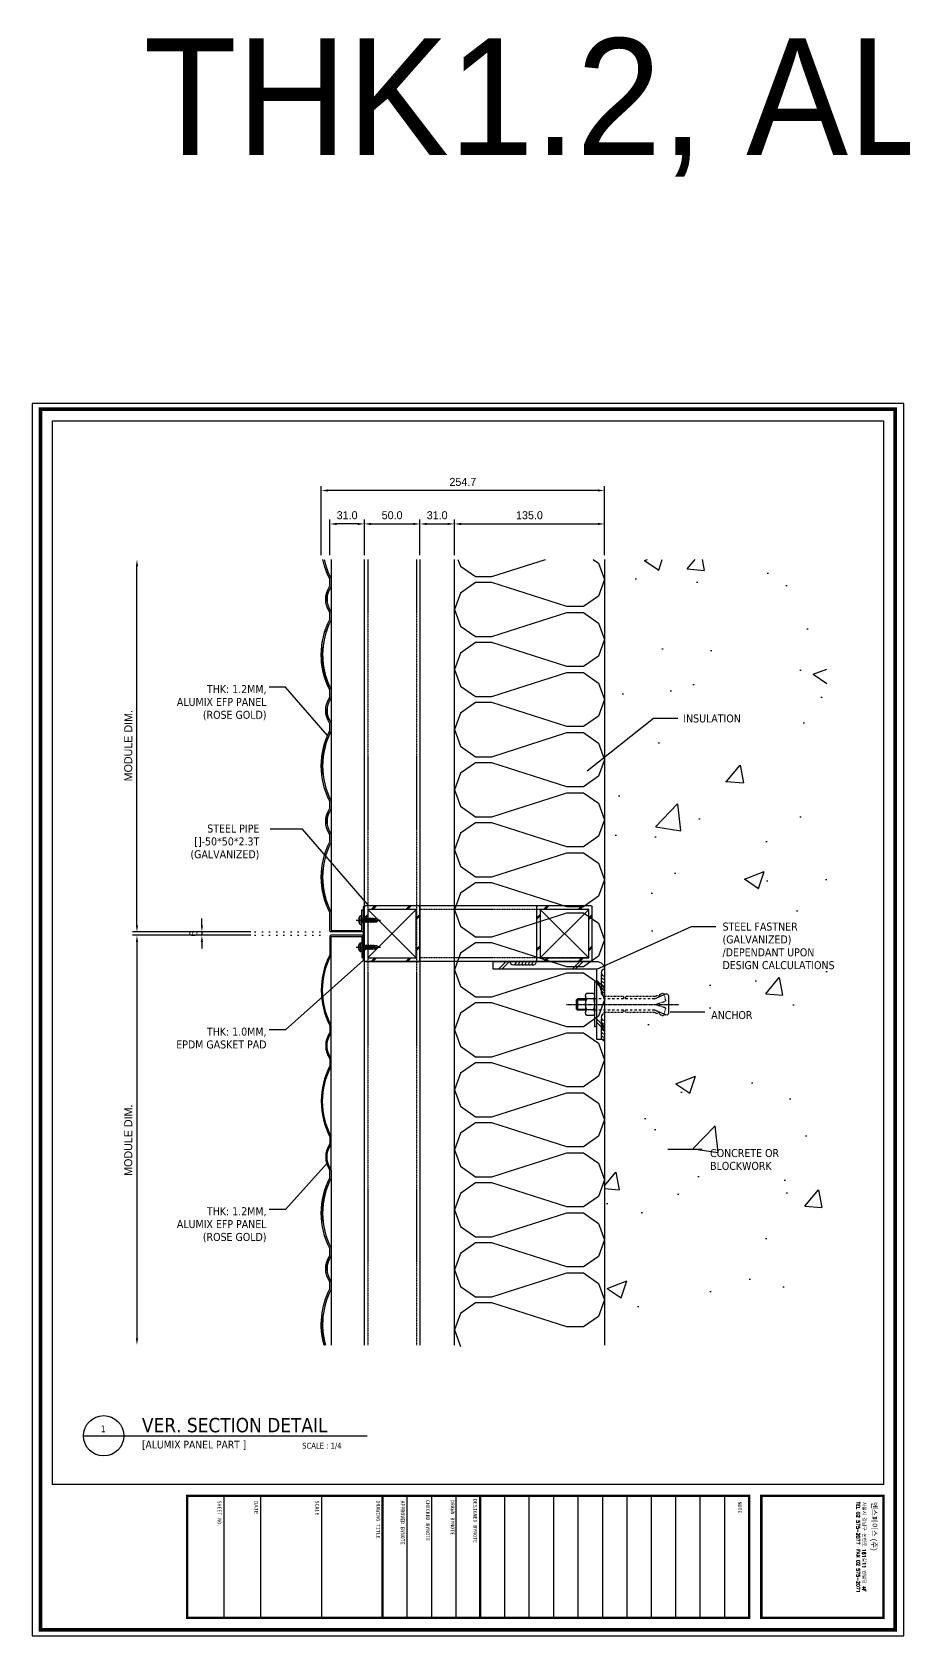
# Model space of a CAD drawing. Header units: millimetres. Extents: x 4333 to 8993, y 2009 to 3452.
# Drawn here: x 4333 to 5118, y 2009 to 3452 of the extents above; entities that cross this region are included whole.
import ezdxf
from ezdxf.enums import TextEntityAlignment as Align

# ---------------------------------------------------------------- set-up
doc = ezdxf.new("R2010")
doc.units = ezdxf.units.MM
for name, pattern in [('A2', [8, 2, -2, 2, -2]), ('C2', [1.125, 0.75, -0.125, 0.125, -0.125]), ('CENTER', [7.75, 7.25, -0.25, 0, -0.25]), ('DOT', [6.35, 0, -6.35]), ('HIDDEN', [0.375, 0.25, -0.125]), ('HIDDEN2', [1, 0.5, -0.5])]:
    doc.linetypes.add(name, pattern=pattern)
for name, color, linetype in [('4', 4, 'Continuous'), ('BRACKET', 7, 'Continuous'), ('Components', 7, 'Continuous'), ('DIM', 7, 'Continuous'), ('HAT', 5, 'Continuous'), ('Hatch', 9, 'Continuous'), ('nt', 34, 'Continuous'), ('REV01', 9, 'Continuous'), ('ST_L PIPE', 2, 'Continuous'), ('SYM', 7, 'Continuous'), ('T-DN', 3, 'Continuous'), ('TE 07', 7, 'Continuous'), ('TEXT', 2, 'Continuous'), ('TITLE_TEXT', 7, 'Continuous'), ('Welding', 1, 'Continuous'), ('x-sec$0$A-CON', 2, 'Continuous'), ('x-sec$0$INS', 251, 'Continuous')]:
    doc.layers.add(name, color=color, linetype=linetype)
doc.styles.add('Expo M', font='Expo M.ttf')
doc.styles.add('HGTXT', font='romans.shx', dxfattribs={"bigfont": 'whgtxt.shx'})
doc.styles.add('HY울릉도M', font='')
doc.styles.get('HY울릉도M').set_extended_font_data('HY울릉도M')
doc.dimstyles.new('DS2', dxfattribs={"dimscale": 2, "dimtxt": 1.8, "dimasz": 1.5, "dimexe": 1, "dimexo": 1, "dimgap": 0.5, "dimtad": 1, "dimtoh": 1, "dimdec": 1, "dimzin": 1, "dimdsep": 46, "dimtxsty": 'Expo M', "dimcen": 2, "dimadec": 1, "dimazin": 0, "dimtfac": 1, "dimtdec": 4, "dimtix": 1, "dimtmove": 1, "dimatfit": 3, "dimfxl": 1, "dimtolj": 1, "dimtzin": 1, "dimarcsym": 0})
doc.dimstyles.new('알루이엔씨4', dxfattribs={"dimscale": 4, "dimtxt": 1.8, "dimasz": 1.5, "dimexe": 1, "dimexo": 1, "dimgap": 1, "dimtad": 1, "dimtoh": 1, "dimdec": 1, "dimzin": 1, "dimdsep": 46, "dimtxsty": 'Expo M', "dimcen": 2, "dimclrd": 1, "dimclre": 1, "dimadec": 1, "dimazin": 0, "dimtfac": 1, "dimtdec": 1, "dimtix": 1, "dimtmove": 1, "dimatfit": 3, "dimfxl": 1, "dimtolj": 1, "dimtzin": 1, "dimarcsym": 0})
pattern_1 = [(315, (-12612.3966, 4250.8269), (0.67351921, 0.67351921), [])]

# ---------------------------------------------------------------- blocks, each defined once
blk = doc.blocks.new('AL-TEMPLATE')
at = {"color": 9}
for p, q in [((2716.8, 1393), (2800, 1393)), ((2716.8, 1376.3), (2800, 1376.3)), ((2716.8, 1359.7), (2800, 1359.7)), ((2716.8, 1343), (2800, 1343)), ((2716.8, 1326.4), (2800, 1326.4)), ((2716.8, 1309.8), (2800, 1309.8)), ((2716.8, 1293.1), (2800, 1293.1)), ((2716.8, 1276.5), (2800, 1276.5)), ((2716.8, 1259.8), (2800, 1259.8)), ((2716.8, 1243.2), (2800, 1243.2)), ((2716.8, 1209.9), (2800, 1209.9)), ((2716.8, 1193.3), (2800, 1193.3)), ((2716.8, 1176.6), (2800, 1176.6)), ((2716.8, 1118.4), (2800, 1118.4)), ((2716.8, 1076.8), (2800, 1076.8)), ((2716.8, 1051.8), (2800, 1051.8))]:
    blk.add_line(p, q, dxfattribs=at)
for points, const_width in [([(1976.3, 1509.4), (2808.3, 1509.4), (2808.3, 927), (1976.3, 927)], 2.5), ([(2716.8, 1501.3), (2800, 1501.3), (2800, 1418.1), (2716.8, 1418.1)], 1.66), ([(2716.8, 1409.8), (2800, 1409.8), (2800, 1026.9), (2716.8, 1026.9)], 1.66)]:
    blk.add_lwpolyline(points, close=True, dxfattribs=dict(at, const_width=const_width))
at = {"color": 9, "const_width": 1.66}
for points in [[(2716.8, 1226.6), (2800, 1226.6)], [(2716.8, 1160), (2800, 1160)]]:
    blk.add_lwpolyline(points, dxfattribs=at)
at = {"layer": 'nt', "color": 254, "linetype": 'Continuous', "ltscale": 2}
blk.add_lwpolyline([(1972.3, 1515.2), (1972.3, 921.2), (2812.3, 921.2), (2812.3, 1515.2)], close=True, dxfattribs=at)
at = {"layer": 'TE 07'}
blk.add_lwpolyline([(1984.1, 1501.3), (2709.1, 1501.3), (2709.1, 935.2), (1984.1, 935.2)], close=True, dxfattribs=at)
at = {"color": 7, "insert": (2720.9, 1489.2), "char_height": 2.349, "attachment_point": 1, "style": 'HGTXT'}
blk.add_mtext('서울시 강남구 논현로 161길11 엔빌딩 4F\\PTEL 02 575-2077  FAX 02 575-2071', dxfattribs=at)
at = {"color": 150, "insert": (2721.1, 1496.9), "char_height": 3.67, "attachment_point": 1, "style": 'HGTXT'}
blk.add_mtext('{\\fExpo M|b0|i0|c129|p18;엔스페이스 (주)}', dxfattribs=at)
at = {"color": 9, "width": 438.968, "attachment_point": 1}
for s, insert, char_height in [('NOTE', (2720.8, 1404.7), 2.56), ('DESIGNED BYNOTE', (2719, 1224.4), 2.556), ('DRAWN BYNOTE', (2719.6, 1209), 2.556), ('CHECKED BYNOTE', (2719.6, 1192.2), 2.556), ('APPROVED BYNOTE', (2720.1, 1175), 2.556), ('DRAWING TITLE', (2720.1, 1158.4), 2.556), ('SCALE', (2720.1, 1116.8), 2.56), ('{\\fﾱﾼﾸﾲ|b0|i0|c129|p49;DATE}', (2720.1, 1075.2), 2.556), ('SHEET NO.', (2720.1, 1050.2), 2.56)]:
    blk.add_mtext(s, dxfattribs=dict(at, insert=insert, char_height=char_height))
blk = doc.blocks.new('A$C5B8479A7')
at = {"layer": 'Hatch'}
for p, q in [((-58.5, -29.7), (-14.9, 13.9)), ((-58.5, 13.9), (-14.9, -29.7))]:
    blk.add_line(p, q, dxfattribs=at)
at = {"layer": 'ST_L PIPE'}
for p, q in [((-61.7, -31.9), (-61.7, 16.1)), ((-60.7, 17.1), (-12.7, 17.1)), ((-11.7, 16.1), (-11.7, -31.9)), ((-12.7, -32.9), (-60.7, -32.9))]:
    blk.add_line(p, q, dxfattribs=at)
at = {"layer": 'ST_L PIPE', "color": 1}
for p, q in [((-52.2, 13.9), (-49, 17.1)), ((-50.8, 13.9), (-47.6, 17.1)), ((-24, 13.9), (-20.8, 17.1)), ((-22.6, 13.9), (-19.4, 17.1)), ((-61.7, 6), (-58.5, 9.2)), ((-61.7, 4.6), (-58.5, 7.8)), ((-61.7, -25.2), (-58.5, -22)), ((-61.7, -26.6), (-58.5, -23.4)), ((-52.2, -32.9), (-49, -29.7)), ((-50.8, -32.9), (-47.6, -29.7)), ((-24, -32.9), (-20.8, -29.7)), ((-22.6, -32.9), (-19.4, -29.7))]:
    blk.add_line(p, q, dxfattribs=at)
at = {"layer": 'ST_L PIPE'}
blk.add_lwpolyline([(-14.9, -29.7), (-58.5, -29.7), (-58.5, 13.9), (-14.9, 13.9)], close=True, dxfattribs=at)
for centre, start, end in [((-60.7, 16.1), 90, 180), ((-12.7, 16.1), 0, 90), ((-60.7, -31.9), 180, 270), ((-12.7, -31.9), 270, 0)]:
    blk.add_arc(centre, 1, start, end, dxfattribs=at)
at = {"layer": 'Welding'}
for p, q in [((-14.9, 6), (-11.7, 9.2)), ((-14.9, 4.6), (-11.7, 7.8)), ((-14.9, -25.2), (-11.7, -22)), ((-14.9, -26.6), (-11.7, -23.4))]:
    blk.add_line(p, q, dxfattribs=at)
blk = doc.blocks.new('A$C0843732F')
at = {"layer": 'Welding'}
for centre, start in [((0, -3), 90), ((0, -6), 150), ((0, -9), 150), ((0, -12), 150), ((0, -15), 150), ((0, -18), 150), ((0, -21), 150)]:
    blk.add_arc(centre, 3, start, 270, dxfattribs=at)
blk = doc.blocks.new('set anchor')
at = {"color": 1, "linetype": 'C2'}
blk.add_line((0, -27.2), (0, 74.1), dxfattribs=at)
at = {"color": 2, "linetype": 'HIDDEN2'}
for p, q in [((-8.9, 56.5), (-10.1, 59.4)), ((-3.7, 61.8), (-9.5, 60.5)), ((0, 52.8), (-2.7, 61.3)), ((0, 52.8), (2.7, 61.3)), ((9.5, 60.5), (3.7, 61.8)), ((8.9, 56.5), (10.1, 59.4)), ((-8.9, 56.5), (-8, 56.8)), ((-8.2, 54.8), (-7.3, 55.2)), ((-7.1, 52), (-8.2, 54.8)), ((-7.3, 55.2), (-8, 56.8)), ((-7.1, 25.8), (-7.1, 52)), ((7.1, 52), (8.2, 54.8)), ((7.1, 52), (7.1, 25.8)), ((7.3, 55.2), (8, 56.8)), ((8.2, 54.8), (7.3, 55.2)), ((8.9, 56.5), (8, 56.8)), ((-7.1, 25.8), (-5.8, 25.8)), ((-7.1, 6), (-7.1, 24.2)), ((-7.1, 24.2), (-5.8, 24.2)), ((-5.8, 24.2), (-5.8, 25.8)), ((7.1, 25.8), (5.8, 25.8)), ((5.8, 24.2), (5.8, 25.8)), ((7.1, 24.2), (5.8, 24.2)), ((7.1, 24.2), (7.1, 6))]:
    blk.add_line(p, q, dxfattribs=at)
at = {"color": 3}
for p, q in [((-5, 52), (-9.4, 62.2)), ((7.9, 64.5), (-7.9, 64.5)), ((5, 52), (9.4, 62.2))]:
    blk.add_line(p, q, dxfattribs=at)
at = {"color": 3, "linetype": 'A2'}
for p, q in [((-5, -2), (-5, 52)), ((5, 52), (5, -2))]:
    blk.add_line(p, q, dxfattribs=at)
at = {"color": 4}
for p, q in [((-20, 0), (20, 0)), ((-20, -2), (-20, 0)), ((20, 0), (20, -2)), ((20, -2), (-20, -2))]:
    blk.add_line(p, q, dxfattribs=at)
blk.add_line((7.5, -2), (-7.5, -2))
blk.add_line((7.5, -2), (-7.5, -2))
at = {"color": 2}
for p, q in [((7.5, -10), (-7.5, -10)), ((-5, -3), (-5, -9)), ((-5, -17.4), (-5, -10)), ((-4.2, -18.2), (-4.2, -10)), ((4.2, -18.2), (4.2, -10)), ((5, -3), (5, -9)), ((5, -10), (5, -17.4)), ((5, -17.4), (-5, -17.4)), ((-4.2, -18.2), (-5, -17.4)), ((-4.2, -18.2), (4.2, -18.2)), ((5, -17.4), (4.2, -18.2))]:
    blk.add_line(p, q, dxfattribs=at)
blk.add_lwpolyline([(5, -3, 0.202073), (-5, -3, 0.404145), (-10, -3), (-10, -9, 0.404145), (-5, -9, 0.202073), (5, -9, 0.404145), (10, -9), (10, -3, 0.404145)], format="xyb", close=True, dxfattribs=at)
at = {"color": 2, "linetype": 'HIDDEN2'}
for centre, start, end in [((-9.3, 59.7), 102.5288, 201.8014), ((-3.5, 61), 17.6501, 102.5288), ((3.5, 61), 77.4712, 162.3499), ((9.3, 59.7), 338.1986, 77.4712)]:
    blk.add_arc(centre, 0.833, start, end, dxfattribs=at)
at = {"color": 3}
for centre, start, end in [((-7.9, 62.8), 90, 203.4287), ((7.9, 62.8), 336.5713, 90)]:
    blk.add_arc(centre, 1.67, start, end, dxfattribs=at)
blk = doc.blocks.new('*D84')
at = {"layer": 'Defpoints', "color": 0, "transparency": 16777216}
for p in [(4848.3, 3009.6), (4713.3, 2977.6), (4848.3, 2977.6)]:
    blk.add_point(p, dxfattribs=at)
at = {"layer": 'DIM', "color": 1, "lineweight": -2, "transparency": 16777216}
for p, q in [((4713.3, 2981.6), (4713.3, 3013.6)), ((4719.3, 3009.6), (4842.3, 3009.6)), ((4848.3, 2981.6), (4848.3, 3013.6))]:
    blk.add_line(p, q, dxfattribs=at)
at = {"layer": 'DIM', "color": 1, "transparency": 16777216}
for points in [[(4719.3, 3010.6), (4719.3, 3008.6), (4713.3, 3009.6)], [(4842.3, 3010.6), (4842.3, 3008.6), (4848.3, 3009.6)]]:
    blk.add_solid(points, dxfattribs=at)
at = {"layer": 'DIM', "color": 0, "transparency": 16777216, "insert": (4780.8, 3017.4), "char_height": 7.2, "attachment_point": 5, "style": 'Expo M'}
blk.add_mtext('\\A1;135.0', dxfattribs=at)
blk = doc.blocks.new('*D85')
at = {"layer": 'Defpoints', "color": 0, "transparency": 16777216}
for p in [(4682.3, 3009.6), (4632.3, 2977.6), (4682.3, 2977.6)]:
    blk.add_point(p, dxfattribs=at)
at = {"layer": 'DIM', "color": 1, "lineweight": -2, "transparency": 16777216}
for p, q in [((4632.3, 2981.6), (4632.3, 3013.6)), ((4638.3, 3009.6), (4676.3, 3009.6)), ((4682.3, 2981.6), (4682.3, 3013.6))]:
    blk.add_line(p, q, dxfattribs=at)
at = {"layer": 'DIM', "color": 1, "transparency": 16777216}
for points in [[(4638.3, 3010.6), (4638.3, 3008.6), (4632.3, 3009.6)], [(4676.3, 3010.6), (4676.3, 3008.6), (4682.3, 3009.6)]]:
    blk.add_solid(points, dxfattribs=at)
at = {"layer": 'DIM', "color": 0, "transparency": 16777216, "insert": (4657.3, 3017.4), "char_height": 7.2, "attachment_point": 5, "style": 'Expo M'}
blk.add_mtext('\\A1;50.0', dxfattribs=at)
blk = doc.blocks.new('*D88')
at = {"layer": 'Defpoints', "color": 0, "transparency": 16777216}
for p in [(4593.6, 3039.7), (4593.6, 2977.6), (4848.3, 2977.6)]:
    blk.add_point(p, dxfattribs=at)
at = {"layer": 'DIM', "color": 1, "lineweight": -2, "transparency": 16777216}
for p, q in [((4593.6, 2981.6), (4593.6, 3043.7)), ((4842.3, 3039.7), (4599.6, 3039.7)), ((4848.3, 2981.6), (4848.3, 3043.7))]:
    blk.add_line(p, q, dxfattribs=at)
at = {"layer": 'DIM', "color": 1, "transparency": 16777216}
for points in [[(4599.6, 3040.7), (4599.6, 3038.7), (4593.6, 3039.7)], [(4842.3, 3040.7), (4842.3, 3038.7), (4848.3, 3039.7)]]:
    blk.add_solid(points, dxfattribs=at)
at = {"layer": 'DIM', "color": 0, "transparency": 16777216, "insert": (4720.9, 3047.4), "char_height": 7.2, "attachment_point": 5, "style": 'Expo M'}
blk.add_mtext('\\A1;254.7', dxfattribs=at)
blk = doc.blocks.new('*D89')
at = {"layer": 'Defpoints', "color": 0, "transparency": 16777216}
for p in [(4713.3, 3009.6), (4682.3, 2977.6), (4713.3, 2977.6)]:
    blk.add_point(p, dxfattribs=at)
at = {"layer": 'DIM', "color": 1, "lineweight": -2, "transparency": 16777216}
for p, q in [((4682.3, 2981.6), (4682.3, 3013.6)), ((4688.3, 3009.6), (4707.3, 3009.6)), ((4713.3, 2981.6), (4713.3, 3013.6))]:
    blk.add_line(p, q, dxfattribs=at)
at = {"layer": 'DIM', "color": 1, "transparency": 16777216}
for points in [[(4688.3, 3010.6), (4688.3, 3008.6), (4682.3, 3009.6)], [(4707.3, 3010.6), (4707.3, 3008.6), (4713.3, 3009.6)]]:
    blk.add_solid(points, dxfattribs=at)
at = {"layer": 'DIM', "color": 0, "transparency": 16777216, "insert": (4697.8, 3017.4), "char_height": 7.2, "attachment_point": 5, "style": 'Expo M'}
blk.add_mtext('\\A1;31.0', dxfattribs=at)
blk = doc.blocks.new('*D90')
at = {"layer": 'Defpoints', "color": 0, "transparency": 16777216}
for p in [(4534.2, 2639.5), (4427.8, 2270.9), (4466.2, 2270.9)]:
    blk.add_point(p, dxfattribs=at)
at = {"layer": 'DIM', "color": 1, "lineweight": -2, "transparency": 16777216}
for p, q in [((4530.2, 2639.5), (4423.8, 2639.5)), ((4427.8, 2633.5), (4427.8, 2276.9))]:
    blk.add_line(p, q, dxfattribs=at)
at = {"layer": 'DIM', "color": 1, "transparency": 16777216}
for points in [[(4426.8, 2633.5), (4428.8, 2633.5), (4427.8, 2639.5)], [(4426.8, 2276.9), (4428.8, 2276.9), (4427.8, 2270.9)]]:
    blk.add_solid(points, dxfattribs=at)
at = {"layer": 'DIM', "color": 0, "transparency": 16777216, "insert": (4420, 2455.2), "char_height": 7.2, "attachment_point": 5, "rotation": 90, "style": 'Expo M'}
blk.add_mtext('\\A1;MODULE DIM.', dxfattribs=at)
blk = doc.blocks.new('*D91')
at = {"layer": 'Defpoints', "color": 0, "transparency": 16777216}
for p in [(4427.8, 2977.6), (4466.2, 2977.6), (4534.2, 2642.5)]:
    blk.add_point(p, dxfattribs=at)
at = {"layer": 'DIM', "color": 1, "lineweight": -2, "transparency": 16777216}
for p, q in [((4427.8, 2648.5), (4427.8, 2971.6)), ((4530.2, 2642.5), (4423.8, 2642.5))]:
    blk.add_line(p, q, dxfattribs=at)
at = {"layer": 'DIM', "color": 1, "transparency": 16777216}
for points in [[(4426.8, 2971.6), (4428.8, 2971.6), (4427.8, 2977.6)], [(4426.8, 2648.5), (4428.8, 2648.5), (4427.8, 2642.5)]]:
    blk.add_solid(points, dxfattribs=at)
at = {"layer": 'DIM', "color": 0, "transparency": 16777216, "insert": (4420, 2810.1), "char_height": 7.2, "attachment_point": 5, "rotation": 90, "style": 'Expo M'}
blk.add_mtext('\\A1;MODULE DIM.', dxfattribs=at)
blk = doc.blocks.new('*D92')
at = {"layer": 'Defpoints', "color": 0, "transparency": 16777216}
for p in [(4534.2, 2642.5), (4486.2, 2639.5), (4534.2, 2639.5)]:
    blk.add_point(p, dxfattribs=at)
at = {"layer": 'DIM', "color": 1, "lineweight": -2, "transparency": 16777216}
for p, q in [((4530.2, 2642.5), (4482.2, 2642.5)), ((4486.2, 2648.5), (4486.2, 2654.5)), ((4486.2, 2642.5), (4486.2, 2639.5)), ((4530.2, 2639.5), (4482.2, 2639.5)), ((4486.2, 2633.5), (4486.2, 2627.5))]:
    blk.add_line(p, q, dxfattribs=at)
at = {"layer": 'DIM', "color": 1, "transparency": 16777216}
for points in [[(4485.2, 2648.5), (4487.2, 2648.5), (4486.2, 2642.5)], [(4485.2, 2633.5), (4487.2, 2633.5), (4486.2, 2639.5)]]:
    blk.add_solid(points, dxfattribs=at)
at = {"layer": 'DIM', "color": 0, "transparency": 16777216, "insert": (4478.6, 2641), "char_height": 7.2, "attachment_point": 5, "rotation": 90, "style": 'Expo M'}
blk.add_mtext('\\A1;6', dxfattribs=at)
blk = doc.blocks.new('피스')
at = {"color": 6}
for p, q in [((-4, 1.5), (-4, 1)), ((-4, 1.5), (4, 1.5)), ((-3, 0), (3, 0)), ((-0.4, 2.3), (0.4, 2.3)), ((4, 1.5), (4, 1)), ((2, -1.5), (-2, -2)), ((-1.5, -1.5), (-2, -2)), ((-2, -2), (-1.5, -2.5)), ((-1.5, -3.5), (-2, -4)), ((2, -3.5), (-2, -4)), ((-2, -4), (-1.5, -4.5)), ((-1.5, -5.5), (-2, -6)), ((2, -5.5), (-2, -6)), ((-2, -6), (-1.5, -6.5)), ((-1.5, -7.5), (-2, -8)), ((2, -7.5), (-2, -8)), ((-2, -8), (-1.5, -8.5)), ((-1.5, -9.5), (-2, -10)), ((2, -9.5), (-2, -10)), ((-2, -10), (-1.5, -10.5)), ((-1.5, -0.5), (-1.5, -1.5)), ((1.5, -1), (-1.5, -1.5)), ((1.5, -2), (-1.5, -2.5)), ((-1.5, -2.5), (-1.5, -3.5)), ((1.5, -3), (-1.5, -3.5)), ((1.5, -4), (-1.5, -4.5)), ((-1.5, -4.5), (-1.5, -5.5)), ((1.5, -5), (-1.5, -5.5)), ((1.5, -6), (-1.5, -6.5)), ((-1.5, -6.5), (-1.5, -7.5)), ((1.5, -7), (-1.5, -7.5)), ((1.5, -8), (-1.5, -8.5)), ((-1.5, -8.5), (-1.5, -9.5)), ((1.5, -9), (-1.5, -9.5)), ((1.5, -10), (-1.5, -10.5)), ((-1.5, -10.5), (-1.5, -13.5)), ((0, -15), (-1.5, -13.5)), ((-1.3, -13.5), (-1.3, -12)), ((0, -15), (-1.3, -13.5)), ((0, -15), (1.5, -13)), ((1.5, -13), (0.6, -11.5)), ((1.5, -0.5), (1.5, -1)), ((1.5, -1), (2, -1.5)), ((2, -1.5), (1.5, -2)), ((1.5, -2), (1.5, -3)), ((1.5, -3), (2, -3.5)), ((2, -3.5), (1.5, -4)), ((1.5, -4), (1.5, -5)), ((1.5, -5), (2, -5.5)), ((2, -5.5), (1.5, -6)), ((1.5, -6), (1.5, -7)), ((1.5, -7), (2, -7.5)), ((2, -7.5), (1.5, -8)), ((1.5, -8), (1.5, -9)), ((1.5, -9), (2, -9.5)), ((2, -9.5), (1.5, -10)), ((1.5, -10), (1.5, -13))]:
    blk.add_line(p, q, dxfattribs=at)
at = {"color": 1, "linetype": 'CENTER'}
for p, q in [((-0.5, 3), (-0.4, 2.3)), ((0, 5), (0, -16.8)), ((0.5, 3), (0.4, 2.3))]:
    blk.add_line(p, q, dxfattribs=at)
at = {"color": 6}
for centre, radius, start, end in [((0, -3.1), 6.08, 94.7146, 131.1121), ((-3, 1), 1, 180, 270), ((-2, -0.5), 0.5, 0, 90), ((0, -3.1), 6.08, 48.8879, 85.2854), ((2, -0.5), 0.5, 90, 180), ((3, 1), 1, 270, 0), ((-0.3, -12), 1, 30.0863, 180)]:
    blk.add_arc(centre, radius, start, end, dxfattribs=at)
blk = doc.blocks.new('N-SCREW')
at = {"color": 6}
blk.add_blockref('피스', (17.3, -1), dxfattribs=at)
blk = doc.blocks.new('*D98')
at = {"layer": 'Defpoints', "color": 0, "transparency": 16777216}
for p in [(4601.3, 3009.6), (4601.3, 2977.6), (4632.3, 2977.6)]:
    blk.add_point(p, dxfattribs=at)
at = {"layer": 'DIM', "color": 1, "lineweight": -2, "transparency": 16777216}
for p, q in [((4601.3, 2981.6), (4601.3, 3013.6)), ((4626.3, 3009.6), (4607.3, 3009.6)), ((4632.3, 2981.6), (4632.3, 3013.6))]:
    blk.add_line(p, q, dxfattribs=at)
at = {"layer": 'DIM', "color": 1, "transparency": 16777216}
for points in [[(4607.3, 3010.6), (4607.3, 3008.6), (4601.3, 3009.6)], [(4626.3, 3010.6), (4626.3, 3008.6), (4632.3, 3009.6)]]:
    blk.add_solid(points, dxfattribs=at)
at = {"layer": 'DIM', "color": 0, "transparency": 16777216, "insert": (4616.8, 3017.4), "char_height": 7.2, "attachment_point": 5, "style": 'Expo M'}
blk.add_mtext('\\A1;31.0', dxfattribs=at)

msp = doc.modelspace()

# ---------------------------------------------------------------- hatches: boundary and pattern name
h = msp.add_hatch()
h.set_pattern_fill('JIS_WOOD', angle=270, style=0, pattern_type=2)
h.set_pattern_definition([(315, (-1406.3567, -3562.783), (0.5, 0.5), [])])
h.paths.add_polyline_path([(4632.26, 2616.94), (4632.26, 2665), (4631.26, 2665), (4631.26, 2616.94)])
at = {"layer": 'SYM', "true_color": 0x636466}
h = msp.add_hatch(dxfattribs=at)
h.set_pattern_fill('AR-CONC', color=251)
h.set_pattern_definition([(50, (122463.27, 14866.35), (182.18467, -15.93909), [19.05, -209.55]), (355, (122463.27, 14866.35), (-35.24342, 191.05685), [15.24, -167.64058]), (100.45144, (122478.45, 14865.02), (146.94125, 175.11775), [16.19, -178.09024]), (46.1842, (122463.27, 14917.15), (271.07904, -42.04233), [28.575, -314.325]), (96.63556, (122485.86, 14913.64), (237.40413, 247.4261), [24.285, -267.1356]), (351.18415, (122463.27, 14917.15), (237.40413, 247.4261), [22.85997, -251.4597]), (21, (122488.67, 14904.45), (151.6144, -102.2652), [19.05, -209.55]), (326, (122488.67, 14904.45), (61.80203, 184.18797), [15.24, -167.64]), (71.45144, (122501.3, 14895.92), (213.41642, 81.92277), [16.19, -178.08994]), (37.5, (122463.27, 14866.345), (3.088603, 84.55504), [0, -165.608, 0, -170.18, 0, -168.275]), (7.5, (122463.27, 14866.345), (66.81966, 100.180575), [0, -97.028, 0, -161.798, 0, -64.135]), (327.5, (122406.63, 14866.345), (135.590595, -5.728744), [0, -63.5, 0, -198.12, 0, -262.89]), (317.5, (122381.23, 14866.35), (148.12918, 25.42649), [0, -82.55, 0, -131.572, 0, -186.69])])
h.paths.add_polyline_path([(4848.26, 2977.63), (5048.26, 2977.63), (5048.26, 2270.91), (4848.26, 2270.91)])
at = {"layer": 'TEXT'}
h = msp.add_hatch(dxfattribs=at)
h.set_pattern_fill('ANSI31', color=1, scale=0.3, angle=-90)
h.set_pattern_definition([(315, (-12612.3966, 4250.8269), (0.67351921, 0.67351921), [])])
h.paths.add_polyline_path([(4598.81, 2940.49, -0.1194859), (4600.4, 2949.79), (4599.3, 2950.27, 0.1194859), (4597.61, 2940.41)])
h.paths.add_polyline_path([(4598.23, 2866.77), (4599.35, 2867.2, -0.1168903), (4595.08, 2898.51), (4593.89, 2898.63, 0.1168903)])
h = msp.add_hatch(dxfattribs=at)
h.set_pattern_fill('ANSI31', color=1, scale=0.3, angle=-90)
h.set_pattern_definition(pattern_1)
h.paths.add_polyline_path([(4598.23, 2866.77), (4599.35, 2867.2, -0.1168903), (4595.08, 2898.51), (4593.89, 2898.63, 0.1168903)])
h.paths.add_polyline_path([(4599.3, 2833.43), (4600.4, 2833.91, -0.1194859), (4598.81, 2843.21), (4597.61, 2843.29, 0.1194859)])
h.paths.add_polyline_path([(4599.35, 2816.5), (4598.23, 2816.93, 0.1168903), (4593.89, 2785.07), (4595.08, 2785.19, -0.1168903)])
h.paths.add_polyline_path([(4598.81, 2740.49, -0.1194859), (4600.4, 2749.79), (4599.3, 2750.27, 0.1194859), (4597.61, 2740.41)])
h.paths.add_polyline_path([(4598.23, 2666.77), (4599.35, 2667.2, -0.1168903), (4595.08, 2698.51), (4593.89, 2698.63, 0.1168903)])
h = msp.add_hatch(dxfattribs=at)
h.set_pattern_fill('ANSI31', color=1, scale=0.3, angle=-90)
h.set_pattern_definition(pattern_1)
h.paths.add_polyline_path([(4599.3, 2448.57), (4600.4, 2448.09, 0.1194859), (4598.81, 2438.79), (4597.61, 2438.71, -0.1194859)])
h.paths.add_polyline_path([(4599.35, 2465.5), (4598.23, 2465.07, -0.1168903), (4593.89, 2496.93), (4595.08, 2496.82, 0.1168903)])
h.paths.add_polyline_path([(4598.81, 2541.52, 0.1194859), (4600.4, 2532.21), (4599.3, 2531.74, -0.1194859), (4597.61, 2541.6)])
h.paths.add_polyline_path([(4598.23, 2615.24), (4599.35, 2614.81, 0.1168903), (4595.08, 2583.49), (4593.89, 2583.37, -0.1168903)])
h = msp.add_hatch(dxfattribs=at)
h.set_pattern_fill('ANSI31', color=1, scale=0.3, angle=-90)
h.set_pattern_definition([(315, (-12612.3966, 3648.47035), (0.67351921, 0.67351921), [])])
h.paths.add_polyline_path([(4599.35, 2414.15), (4598.23, 2414.58, 0.1168903), (4593.89, 2382.72), (4595.08, 2382.83, -0.1168903)])
h.paths.add_polyline_path([(4598.81, 2338.13, -0.1194859), (4600.4, 2347.43), (4599.3, 2347.91, 0.1194859), (4597.61, 2338.05)])
edge = h.paths.add_edge_path()
edge.add_line((4596.08, 2270.91), (4597.33, 2270.91))
edge.add_arc((4663.27, 2289.49), 68.52, 174.42032, 195.73734, ccw=False)
edge.add_line((4595.08, 2296.16), (4593.89, 2296.27))
edge.add_arc((4663.27, 2289.49), 69.72, 174.42032, 195.45962)

# ---------------------------------------------------------------- linework, layer by layer
at = {"color": 251, "true_color": 0x636466}
for p, q in [((4602.46, 2977.63), (4602.46, 2856.91)), ((4602.46, 2917.62), (4602.46, 2660.29)), ((4602.46, 2428.18), (4602.46, 2621.71)), ((4602.46, 2421.05), (4602.46, 2270.91))]:
    msp.add_line(p, q, dxfattribs=at)
at = {"linetype": 'Continuous'}
msp.add_line((4379.76, 2189.27), (4634.91, 2189.27), dxfattribs=at)
msp.add_lwpolyline([(4748.26, 2608.97), (4748.26, 2615.97), (4841.26, 2615.97, -0.4142136), (4848.26, 2608.97), (4848.26, 2545.72), (4841.26, 2545.72), (4841.26, 2608.97)], format="xyb", close=True)
msp.add_circle((4397.9, 2189.27), 18.14, dxfattribs=at)
at = {"layer": 'BRACKET', "color": 1, "ltscale": 8}
for p, q in [((4752.98, 2608.97), (4759.98, 2615.97)), ((4755.81, 2608.97), (4762.81, 2615.97)), ((4819.15, 2608.97), (4826.15, 2615.97)), ((4821.98, 2608.97), (4828.98, 2615.97)), ((4841.26, 2599), (4848.26, 2592)), ((4841.26, 2596.17), (4848.26, 2589.17)), ((4841.26, 2564.05), (4848.26, 2557.05)), ((4841.26, 2561.22), (4848.26, 2554.22))]:
    msp.add_line(p, q, dxfattribs=at)
at = {"layer": 'Components', "color": 7}
msp.add_lwpolyline([(4632.26, 2616.94), (4632.26, 2665), (4631.26, 2665), (4631.26, 2616.94)], close=True, dxfattribs=at)
at = {"layer": 'DIM', "linetype": 'DOT'}
for p, q in [((4534.23, 2642.5), (4602.26, 2642.5)), ((4534.23, 2639.5), (4602.26, 2639.5))]:
    msp.add_line(p, q, dxfattribs=at)
at = {"layer": 'ST_L PIPE'}
for p, q in [((4632.26, 2977.63), (4632.26, 2270.91)), ((4682.26, 2977.63), (4682.26, 2270.91)), ((4836.26, 2665.97), (4632.26, 2665.97)), ((4836.26, 2615.97), (4632.26, 2615.97))]:
    msp.add_line(p, q, dxfattribs=at)
at = {"layer": 'ST_L PIPE', "color": 8, "linetype": 'HIDDEN', "true_color": 0x808080}
for p, q in [((4635.46, 2977.63), (4635.46, 2270.91)), ((4679.06, 2977.63), (4679.06, 2270.91)), ((4834.06, 2662.77), (4682.26, 2662.77)), ((4834.06, 2619.17), (4682.26, 2619.17))]:
    msp.add_line(p, q, dxfattribs=at)
at = {"layer": 'TEXT', "color": 1}
for p, q in [((4599.3, 2950.27), (4600.4, 2949.79)), ((4597.61, 2940.41), (4598.81, 2940.49)), ((4593.89, 2898.63), (4595.08, 2898.51)), ((4593.89, 2898.63), (4595.08, 2898.51)), ((4598.23, 2866.77), (4599.35, 2867.2)), ((4598.23, 2866.77), (4599.35, 2867.2)), ((4597.61, 2843.29), (4598.81, 2843.21)), ((4599.3, 2833.43), (4600.4, 2833.91)), ((4598.23, 2816.93), (4599.35, 2816.5)), ((4593.89, 2785.07), (4595.08, 2785.19)), ((4599.3, 2750.27), (4600.4, 2749.79)), ((4597.61, 2740.41), (4598.81, 2740.49)), ((4593.89, 2698.63), (4595.08, 2698.51)), ((4598.23, 2666.77), (4599.35, 2667.2)), ((4598.23, 2615.24), (4599.35, 2614.81)), ((4593.89, 2583.37), (4595.08, 2583.49)), ((4597.61, 2541.6), (4598.81, 2541.52)), ((4599.3, 2531.74), (4600.4, 2532.21)), ((4593.89, 2496.93), (4595.08, 2496.82)), ((4598.23, 2465.07), (4599.35, 2465.5)), ((4597.61, 2438.71), (4598.81, 2438.79)), ((4599.3, 2448.57), (4600.4, 2448.09)), ((4598.23, 2414.58), (4599.35, 2414.15)), ((4593.89, 2382.72), (4595.08, 2382.83)), ((4597.61, 2338.05), (4598.81, 2338.13)), ((4599.3, 2347.91), (4600.4, 2347.43)), ((4593.89, 2296.27), (4595.08, 2296.16))]:
    msp.add_line(p, q, dxfattribs=at)
at = {"layer": 'TEXT', "color": 3}
for points in [[(4601.26, 2856.91), (4601.26, 2860, -0.2417692), (4601.26, 2923.7), (4601.26, 2929.87, -0.3089548), (4601.26, 2953.83), (4601.26, 2960, -0.067367), (4595.02, 2977.63, -0.067367)], [(4596.25, 2977.63, 0.0675095), (4602.46, 2960.29), (4602.46, 2953.45, 0.3189877), (4602.46, 2930.25), (4602.46, 2923.41, 0.2440021), (4602.46, 2860.29), (4602.46, 2856.91)], [(4599.79, 2917.62, 0.2194912), (4602.46, 2860.29), (4602.46, 2853.45, 0.3189877), (4602.46, 2830.25), (4602.46, 2823.41, 0.2440021), (4602.46, 2760.29), (4602.46, 2753.45, 0.3189877), (4602.46, 2730.25), (4602.46, 2723.41, 0.2440021), (4602.46, 2660.29), (4602.46, 2643.7), (4630.06, 2643.7), (4630.06, 2662.5), (4631.26, 2662.5), (4631.26, 2643.5, -0.4142136), (4630.26, 2642.5), (4602.26, 2642.5, -0.4142136), (4601.26, 2643.5), (4601.26, 2660, -0.2417692), (4601.26, 2723.7), (4601.26, 2729.87, -0.3089548), (4601.26, 2753.83), (4601.26, 2760, -0.2417692), (4601.26, 2823.7), (4601.26, 2829.87, -0.3089548), (4601.26, 2853.83), (4601.26, 2860, -0.2165595), (4598.5, 2917.62)], [(4602.46, 2428.18), (4602.46, 2428.55, -0.3189877), (4602.46, 2451.75), (4602.46, 2458.6, -0.2440021), (4602.46, 2521.71), (4602.46, 2528.55, -0.3189877), (4602.46, 2551.75), (4602.46, 2558.6, -0.2440021), (4602.46, 2621.71), (4602.46, 2638.3), (4630.06, 2638.3), (4630.06, 2619.5), (4631.26, 2619.5), (4631.26, 2638.5, 0.4142136), (4630.26, 2639.5), (4602.26, 2639.5, 0.4142136), (4601.26, 2638.5), (4601.26, 2622, 0.2417692), (4601.26, 2558.3), (4601.26, 2552.13, 0.3089548), (4601.26, 2528.18), (4601.26, 2522, 0.2417692), (4601.26, 2458.3), (4601.26, 2452.13, 0.3089548), (4601.26, 2428.18)], [(4596.08, 2270.91, -0.1882412), (4601.26, 2321.34), (4601.26, 2327.52, -0.3089548), (4601.26, 2351.47), (4601.26, 2357.65, -0.2417692), (4601.26, 2421.34), (4601.26, 2428.18)], [(4602.46, 2428.18), (4602.46, 2421.05, 0.2440021), (4602.46, 2357.94), (4602.46, 2351.09, 0.3189877), (4602.46, 2327.89), (4602.46, 2321.05, 0.1905886), (4597.33, 2270.91, 0.1905886)]]:
    msp.add_lwpolyline(points, format="xyb", dxfattribs=at)
at = {"layer": 'x-sec$0$A-CON', "linetype": 'Continuous'}
msp.add_line((4848.26, 2977.63), (4848.26, 2270.91), dxfattribs=at)
at = {"layer": 'x-sec$0$INS'}
msp.add_line((4713.26, 2270.91), (4713.26, 2977.63), dxfattribs=at)
at = {"layer": 'x-sec$0$INS', "lineweight": -2}
for points in [[(4838.21, 2977.63), (4842.86, 2974.38), (4848.26, 2959.53), (4842.86, 2944.68), (4829.36, 2935.23), (4814.51, 2935.23), (4747.01, 2956.83), (4732.16, 2956.83), (4718.66, 2947.38), (4713.26, 2932.53), (4718.66, 2917.68), (4732.16, 2908.23), (4747.01, 2908.23), (4814.51, 2929.83), (4829.36, 2929.83), (4842.86, 2920.38), (4848.26, 2905.53), (4842.86, 2890.68), (4829.36, 2881.23), (4814.51, 2881.23), (4747.01, 2902.83), (4732.16, 2902.83), (4718.66, 2893.38), (4713.26, 2878.53), (4718.66, 2863.68), (4732.16, 2854.23), (4747.01, 2854.23), (4814.51, 2875.83), (4829.36, 2875.83), (4842.86, 2866.38), (4848.26, 2851.53), (4842.86, 2836.68), (4829.36, 2827.23), (4814.51, 2827.23), (4747.01, 2848.83), (4732.16, 2848.83), (4718.66, 2839.38), (4713.26, 2824.53), (4718.66, 2809.68), (4732.16, 2800.23), (4747.01, 2800.23), (4814.51, 2821.83), (4829.36, 2821.83), (4842.86, 2812.38), (4848.26, 2797.53), (4842.86, 2782.68), (4829.36, 2773.23), (4814.51, 2773.23), (4747.01, 2794.83), (4732.16, 2794.83), (4718.66, 2785.38), (4713.26, 2770.53), (4718.66, 2755.68), (4732.16, 2746.23), (4747.01, 2746.23), (4814.51, 2767.83), (4829.36, 2767.83), (4842.86, 2758.38), (4848.26, 2743.53), (4842.86, 2728.68), (4829.36, 2719.23), (4814.51, 2719.23), (4747.01, 2740.83), (4732.16, 2740.83), (4718.66, 2731.38), (4713.26, 2716.53), (4718.66, 2701.68), (4732.16, 2692.23), (4747.01, 2692.23), (4814.51, 2713.83), (4829.36, 2713.83), (4842.86, 2704.38), (4848.26, 2689.53), (4842.86, 2674.68), (4829.36, 2665.23), (4814.51, 2665.23), (4747.01, 2686.83), (4732.16, 2686.83), (4718.66, 2677.38), (4713.26, 2662.53), (4718.66, 2647.68), (4732.16, 2638.23), (4747.01, 2638.23), (4814.51, 2659.83), (4829.36, 2659.83), (4842.86, 2650.38), (4848.26, 2635.53), (4842.86, 2620.68), (4829.36, 2611.23), (4814.51, 2611.23), (4747.01, 2632.83), (4732.16, 2632.83), (4718.66, 2623.38), (4713.26, 2608.53)], [(4716.49, 2977.63), (4718.66, 2971.68), (4732.16, 2962.23), (4747.01, 2962.23), (4795.15, 2977.63)], [(4713.26, 2608.53), (4718.66, 2593.68), (4732.16, 2584.23), (4747.01, 2584.23), (4814.51, 2605.83), (4829.36, 2605.83), (4842.86, 2596.38), (4848.26, 2581.53), (4842.86, 2566.68), (4829.36, 2557.23), (4814.51, 2557.23), (4747.01, 2578.83), (4732.16, 2578.83), (4718.66, 2569.38), (4713.26, 2554.53), (4718.66, 2539.68), (4732.16, 2530.23), (4747.01, 2530.23), (4814.51, 2551.83), (4829.36, 2551.83), (4842.86, 2542.38), (4848.26, 2527.53), (4842.86, 2512.68), (4829.36, 2503.23), (4814.51, 2503.23), (4747.01, 2524.83), (4732.16, 2524.83), (4718.66, 2515.38), (4713.26, 2500.53), (4718.66, 2485.68), (4732.16, 2476.23), (4747.01, 2476.23), (4814.51, 2497.83), (4829.36, 2497.83), (4842.86, 2488.38), (4848.26, 2473.53), (4842.86, 2458.68), (4829.36, 2449.23), (4814.51, 2449.23), (4747.01, 2470.83), (4732.16, 2470.83), (4718.66, 2461.38), (4713.26, 2446.53), (4718.66, 2431.68), (4732.16, 2422.23), (4747.01, 2422.23), (4814.51, 2443.83), (4829.36, 2443.83), (4842.86, 2434.38), (4848.26, 2419.53), (4842.86, 2404.68), (4829.36, 2395.23), (4814.51, 2395.23), (4747.01, 2416.83), (4732.16, 2416.83), (4718.66, 2407.38), (4713.26, 2392.53), (4718.66, 2377.68), (4732.16, 2368.23), (4747.01, 2368.23), (4814.51, 2389.83), (4829.36, 2389.83), (4842.86, 2380.38), (4848.26, 2365.53), (4842.86, 2350.68), (4829.36, 2341.23), (4814.51, 2341.23), (4747.01, 2362.83), (4732.16, 2362.83), (4718.66, 2353.38), (4713.26, 2338.53), (4718.66, 2323.68), (4732.16, 2314.23), (4747.01, 2314.23), (4814.51, 2335.83), (4829.36, 2335.83), (4842.86, 2326.38), (4848.26, 2311.53), (4842.86, 2296.68), (4829.36, 2287.23), (4814.51, 2287.23), (4747.01, 2308.83), (4732.16, 2308.83), (4718.66, 2299.38), (4713.26, 2284.53), (4718.66, 2269.68)]]:
    msp.add_lwpolyline(points, dxfattribs=at)

# ---------------------------------------------------------------- block references
at = {"rotation": 89.99999999999999}
msp.add_blockref('N-SCREW', (4629.03, 2635.85), dxfattribs=at)
at = {"xscale": -1}
for name, p, rotation in [('A$C5B8479A7', (4665.15, 2677.7), 270), ('A$C5B8479A7', (4820.15, 2677.7), 270), ('N-SCREW', (4629.03, 2646.15), 90)]:
    msp.add_blockref(name, p, dxfattribs=dict(at, rotation=rotation))
at = {"layer": '4', "xscale": 1.32, "yscale": 1.32, "zscale": 1.32, "rotation": 270}
msp.add_blockref('AL-TEMPLATE', (3117.44, 5721.49), dxfattribs=at)
at = {"layer": 'HAT', "xscale": -1, "rotation": 270}
msp.add_blockref('set anchor', (4841.26, 2577.34), dxfattribs=at)
at = {"layer": 'Welding', "extrusion": (0, 0, -1), "xscale": -1, "zscale": -1, "rotation": 270}
msp.add_blockref('A$C0843732F', (-4763.08, 2615.97), dxfattribs=at)
at = {"layer": 'Welding', "extrusion": (0, 0, -1), "xscale": -1, "zscale": -1}
for p in [(-4848.26, 2608.97), (-4848.26, 2568.81)]:
    msp.add_blockref('A$C0843732F', p, dxfattribs=at)

# ---------------------------------------------------------------- texts
at = {"layer": 'T-DN', "style": 'HY울릉도M'}
msp.add_text('THK1.2, ALUMIX EFP(EMBOSSING FORMING & PERFORATED) PANEL', height=105, dxfattribs=at).set_placement((4433.69, 3394.02), align=Align.MIDDLE_LEFT)
at = {"layer": 'TEXT', "char_height": 7.2, "line_spacing_factor": 0.963855}
for s, insert, width, attachment_point in [('\\pxqr;{\\fTahoma|b0|i0|c0|p34;T\\fTahoma|b0|i0|c129|p34;HK: 1.2MM,\\fTahoma|b0|i0|c0|p34; \\fTahoma|b0|i0|c129|p34;\\PALUMIX\\fTahoma|b0|i0|c0|p34; \\fTahoma|b0|i0|c129|p34;EFP PANEL\\fTahoma|b0|i0|c0|p34;\\P(\\fTahoma|b0|i0|c129|p34;ROSE GOLD\\fTahoma|b0|i0|c0|p34;)}', (4394.33, 2864.63), 149.9647, 1), ('\\pxql;{\\fTahoma|b0|i0|c0|p34;INSULATION}', (5037.62, 2838.24), 118.4981, 3), ('\\pxqr;{\\fTahoma|b0|i0|c0|p34;STEEL PIPE\\P[]-50*50*\\fTahoma|b0|i0|c129|p34;2\\fTahoma|b0|i0|c0|p34;.\\fTahoma|b0|i0|c129|p34;3\\fTahoma|b0|i0|c0|p34;T\\P(GALVANIZED)}', (4466.83, 2739.17), 71.0245, 1), ('\\pxql;{\\fTahoma|b0|i0|c0|p34;STEEL \\fTahoma|b0|i0|c129|p34;FASTNER\\fTahoma|b0|i0|c0|p34;\\P(GALVANIZED)\\fTahoma|b0|i0|c129|p34;\\P/DEPENDANT UPON DESIGN CALCULATIONS}', (4954.43, 2650.97), 115.6898, 1), ('\\pxql;{\\fTahoma|b0|i0|c129|p34;ANCHOR}', (5046.07, 2564.03), 101.7894, 9), ('\\pxqr;{\\fTahoma|b0|i0|c0|p34;T\\fTahoma|b0|i0|c129|p34;HK: 1.0MM,\\fTahoma|b0|i0|c0|p34; \\fTahoma|b0|i0|c129|p34;\\PEPDM GASKET PAD}', (4394.33, 2556.49), 149.9647, 1), ('\\pxql;{\\fTahoma|b0|i0|c129|p34;CONCRETE OR BLOCKWORK}', (5045.15, 2428.33), 101.8813, 9), ('\\pxqr;{\\fTahoma|b0|i0|c0|p34;T\\fTahoma|b0|i0|c129|p34;HK: 1.2MM,\\fTahoma|b0|i0|c0|p34; \\fTahoma|b0|i0|c129|p34;\\PALUMIX\\fTahoma|b0|i0|c0|p34; \\fTahoma|b0|i0|c129|p34;EFP PANEL\\fTahoma|b0|i0|c0|p34;\\P(\\fTahoma|b0|i0|c129|p34;ROSE GOLD\\fTahoma|b0|i0|c0|p34;)}', (4394.33, 2394.89), 149.9647, 1)]:
    msp.add_mtext(s, dxfattribs=dict(at, insert=insert, width=width, attachment_point=attachment_point))
at = {"layer": 'TITLE_TEXT', "color": 3, "true_color": 0x00ff00, "attachment_point": 7, "line_spacing_factor": 0.963855}
for s, insert, char_height, width in [('\\fTahoma;1', (4395.3, 2192.45), 6, 8.9419), ('\\fTahoma;[ALUMIX PANEL PART ]', (4432.26, 2176.56), 7, 105.1355), ('\\fTahoma;SCALE : 1/4', (4576.42, 2177.11), 5.184, 42.074)]:
    msp.add_mtext(s, dxfattribs=dict(at, insert=insert, char_height=char_height, width=width))
at = {"layer": 'TITLE_TEXT', "color": 2, "true_color": 0xffff00, "insert": (4432.26, 2192.15), "char_height": 12.96, "width": 191.1391, "attachment_point": 7, "line_spacing_factor": 0.963855}
msp.add_mtext('\\fTahoma;VER. SECTION DETAIL', dxfattribs=at)

# ---------------------------------------------------------------- dimensions: what is measured, and where the dimension line sits
at = {"layer": 'DIM'}
for base, p1, p2, picture, middle in [((4593.56, 3039.65), (4848.26, 2977.63), (4593.56, 2977.63), '*D88', (4720.91, 3047.43)), ((4601.26, 3009.59), (4632.26, 2977.63), (4601.26, 2977.63), '*D98', (4616.76, 3017.37)), ((4682.26, 3009.59), (4632.26, 2977.63), (4682.26, 2977.63), '*D85', (4657.26, 3017.37)), ((4713.26, 3009.59), (4682.26, 2977.63), (4713.26, 2977.63), '*D89', (4697.76, 3017.37)), ((4848.26, 3009.59), (4713.26, 2977.63), (4848.26, 2977.63), '*D84', (4780.76, 3017.37))]:
    dim = msp.add_linear_dim(base=base, p1=p1, p2=p2, dimstyle='알루이엔씨4', dxfattribs=at)
    dim.commit()
    dim.dimension.update_dxf_attribs({"geometry": picture, "text_midpoint": middle})
for base, p1, p2, angle, picture, middle in [((4427.81, 2977.63), (4534.23, 2642.5), (4466.24, 2977.63), 90, '*D91', (4420.03, 2810.07)), ((4427.81, 2270.91), (4534.23, 2639.5), (4466.24, 2270.91), 270, '*D90', (4420.03, 2455.21))]:
    dim = msp.add_linear_dim(base=base, p1=p1, p2=p2, angle=angle, text='MODULE DIM.', dimstyle='알루이엔씨4', override={"dimse2": 1}, dxfattribs=at)
    dim.commit()
    dim.dimension.update_dxf_attribs({"geometry": picture, "text_midpoint": middle})
dim = msp.add_linear_dim(base=(4486.24, 2639.5), p1=(4534.23, 2642.5), p2=(4534.23, 2639.5), angle=270, text='6', dimstyle='알루이엔씨4', dxfattribs=at)
dim.commit()
dim.dimension.update_dxf_attribs({"geometry": '*D92', "text_midpoint": (4478.55, 2641)})

# ---------------------------------------------------------------- leaders
at = {"layer": 'REV01'}
for points in [[(4599.19, 2819.31), (4561.3, 2862.61), (4546.81, 2862.61)], [(4832.57, 2787.38), (4892.45, 2835.01), (4914.26, 2835.01)], [(4636.43, 2665.97), (4576.58, 2734.86), (4547.59, 2734.86)], [(4841.26, 2608.97), (4926.48, 2647.58), (4948.29, 2647.58)], [(4631.26, 2616.94), (4561.3, 2554.46), (4546.81, 2554.46)], [(4907.35, 2570.61), (4916.66, 2570.61), (4938.47, 2570.61)], [(4905.15, 2447.08), (4914.47, 2447.08), (4936.27, 2447.08)], [(4598.97, 2434.49), (4561.3, 2392.86), (4546.81, 2392.86)]]:
    msp.add_leader(points, dimstyle='DS2', override={"dimgap": 0.5, "dimtad": 0}, dxfattribs=at)

doc.saveas('drawing.dxf')
